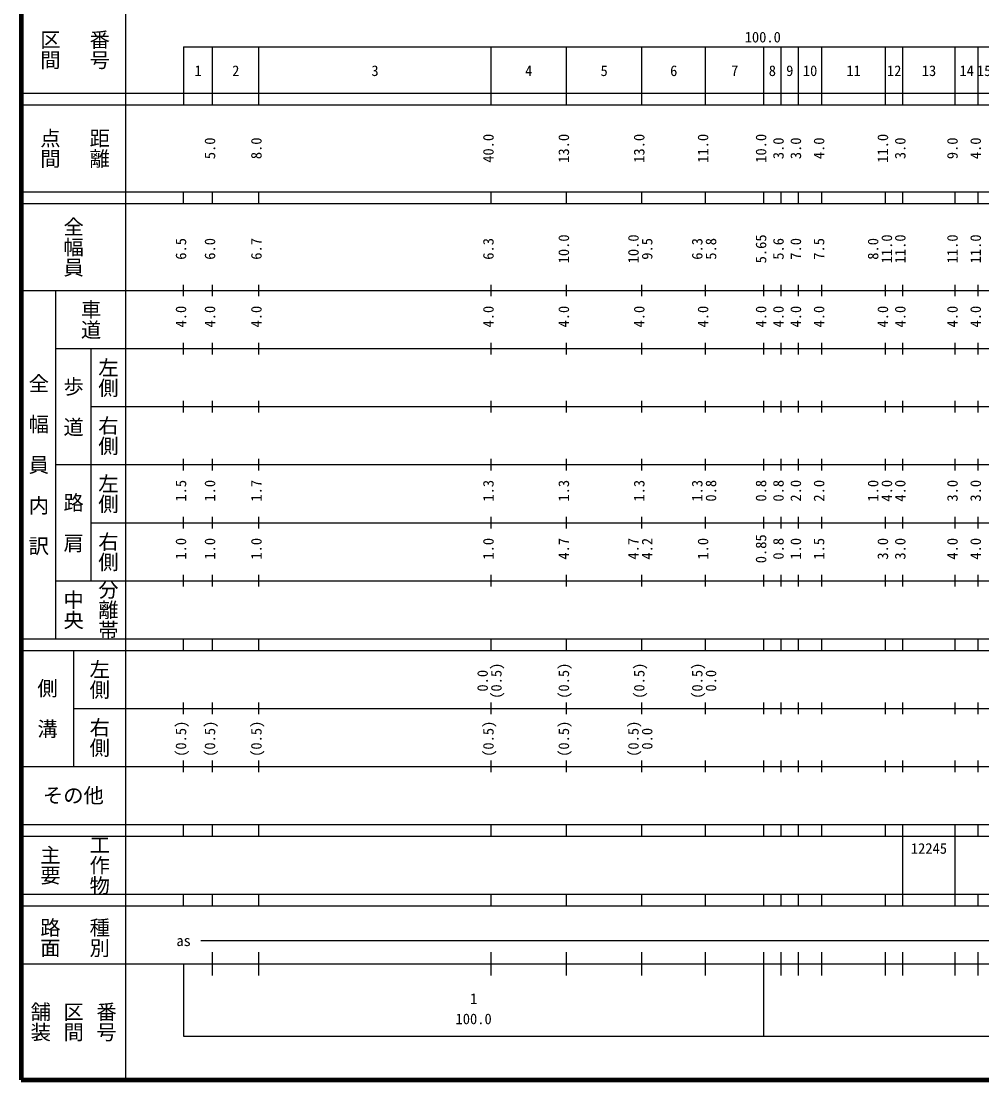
# Model space of a CAD drawing. Units: millimetres on the paper, enlarged 1000 times. Extents: x 40000 to 680000, y 20000 to 380000.
# Drawn here: x 40000 to 205610, y 20000 to 202409 of the extents above; entities that cross this region are included whole.
import ezdxf
from ezdxf.enums import TextEntityAlignment as Align

# ---------------------------------------------------------------- set-up
doc = ezdxf.new("R2010")
doc.units = ezdxf.units.MM
doc.header["$LTSCALE"] = 1000
doc.layers.add('M-TTL', color=2, linetype='Continuous', lineweight=140)
doc.layers.add('M-TTL-BAND', color=7, linetype='Continuous', lineweight=25)
doc.styles.add('@ＭＳ ゴシック', font='')
doc.styles.add('ＭＳ ゴシック', font='')
doc.styles.get('@ＭＳ ゴシック').set_extended_font_data('@MS Gothic')
doc.styles.get('ＭＳ ゴシック').set_extended_font_data('MS Gothic')

msp = doc.modelspace()

# ---------------------------------------------------------------- linework, layer by layer
at = {"layer": 'M-TTL'}
for p, q in [((40000, 380000), (40000, 20000)), ((40000, 20000), (680000, 20000))]:
    msp.add_line(p, q, dxfattribs=at)
at = {"layer": 'M-TTL-BAND'}
for p, q in [((58000, 370000), (58000, 20000)), ((68000, 198000), (579000, 198000)), ((68000, 198000), (68000, 188000)), ((73000, 188000), (73000, 198000)), ((81000, 188000), (81000, 198000)), ((121000, 188000), (121000, 198000)), ((134000, 188000), (134000, 198000)), ((147000, 188000), (147000, 198000)), ((158000, 188000), (158000, 198000)), ((168000, 188000), (168000, 198000)), ((171000, 188000), (171000, 198000)), ((174000, 188000), (174000, 198000)), ((178000, 188000), (178000, 198000)), ((189000, 188000), (189000, 198000)), ((192000, 188000), (192000, 198000)), ((201000, 188000), (201000, 198000)), ((205000, 188000), (205000, 198000)), ((40000, 190000), (579000, 190000)), ((40000, 188000), (579000, 188000)), ((40000, 173000), (579000, 173000)), ((68000, 171000), (68000, 173000)), ((73000, 171000), (73000, 173000)), ((81000, 171000), (81000, 173000)), ((121000, 171000), (121000, 173000)), ((134000, 171000), (134000, 173000)), ((147000, 171000), (147000, 173000)), ((158000, 171000), (158000, 173000)), ((168000, 171000), (168000, 173000)), ((171000, 171000), (171000, 173000)), ((174000, 171000), (174000, 173000)), ((178000, 171000), (178000, 173000)), ((189000, 171000), (189000, 173000)), ((192000, 171000), (192000, 173000)), ((201000, 171000), (201000, 173000)), ((205000, 171000), (205000, 173000)), ((40000, 171000), (579000, 171000)), ((68000, 155000), (68000, 157000)), ((73000, 155000), (73000, 157000)), ((81000, 155000), (81000, 157000)), ((121000, 155000), (121000, 157000)), ((134000, 155000), (134000, 157000)), ((147000, 155000), (147000, 157000)), ((158000, 155000), (158000, 157000)), ((168000, 155000), (168000, 157000)), ((171000, 155000), (171000, 157000)), ((174000, 155000), (174000, 157000)), ((178000, 155000), (178000, 157000)), ((189000, 155000), (189000, 157000)), ((192000, 155000), (192000, 157000)), ((201000, 155000), (201000, 157000)), ((205000, 155000), (205000, 157000)), ((40000, 156000), (579000, 156000)), ((46000, 96000), (46000, 156000)), ((46000, 146000), (579000, 146000)), ((52000, 146000), (52000, 106000)), ((68000, 145000), (68000, 147000)), ((73000, 145000), (73000, 147000)), ((81000, 145000), (81000, 147000)), ((121000, 145000), (121000, 147000)), ((134000, 145000), (134000, 147000)), ((147000, 145000), (147000, 147000)), ((158000, 145000), (158000, 147000)), ((168000, 145000), (168000, 147000)), ((171000, 145000), (171000, 147000)), ((174000, 145000), (174000, 147000)), ((178000, 145000), (178000, 147000)), ((189000, 145000), (189000, 147000)), ((192000, 145000), (192000, 147000)), ((201000, 145000), (201000, 147000)), ((205000, 145000), (205000, 147000)), ((68000, 135000), (68000, 137000)), ((73000, 135000), (73000, 137000)), ((81000, 135000), (81000, 137000)), ((121000, 135000), (121000, 137000)), ((134000, 135000), (134000, 137000)), ((147000, 135000), (147000, 137000)), ((158000, 135000), (158000, 137000)), ((168000, 135000), (168000, 137000)), ((171000, 135000), (171000, 137000)), ((174000, 135000), (174000, 137000)), ((178000, 135000), (178000, 137000)), ((189000, 135000), (189000, 137000)), ((192000, 135000), (192000, 137000)), ((201000, 135000), (201000, 137000)), ((205000, 135000), (205000, 137000)), ((52000, 136000), (579000, 136000)), ((46000, 126000), (579000, 126000)), ((68000, 125000), (68000, 127000)), ((73000, 125000), (73000, 127000)), ((81000, 125000), (81000, 127000)), ((121000, 125000), (121000, 127000)), ((134000, 125000), (134000, 127000)), ((147000, 125000), (147000, 127000)), ((158000, 125000), (158000, 127000)), ((168000, 125000), (168000, 127000)), ((171000, 125000), (171000, 127000)), ((174000, 125000), (174000, 127000)), ((178000, 125000), (178000, 127000)), ((189000, 125000), (189000, 127000)), ((192000, 125000), (192000, 127000)), ((201000, 125000), (201000, 127000)), ((205000, 125000), (205000, 127000)), ((68000, 115000), (68000, 117000)), ((73000, 115000), (73000, 117000)), ((81000, 115000), (81000, 117000)), ((121000, 115000), (121000, 117000)), ((134000, 115000), (134000, 117000)), ((147000, 115000), (147000, 117000)), ((158000, 115000), (158000, 117000)), ((168000, 115000), (168000, 117000)), ((171000, 115000), (171000, 117000)), ((174000, 115000), (174000, 117000)), ((178000, 115000), (178000, 117000)), ((189000, 115000), (189000, 117000)), ((192000, 115000), (192000, 117000)), ((201000, 115000), (201000, 117000)), ((205000, 115000), (205000, 117000)), ((52000, 116000), (579000, 116000)), ((46000, 106000), (579000, 106000)), ((68000, 105000), (68000, 107000)), ((73000, 105000), (73000, 107000)), ((81000, 105000), (81000, 107000)), ((121000, 105000), (121000, 107000)), ((134000, 105000), (134000, 107000)), ((147000, 105000), (147000, 107000)), ((158000, 105000), (158000, 107000)), ((168000, 105000), (168000, 107000)), ((171000, 105000), (171000, 107000)), ((174000, 105000), (174000, 107000)), ((178000, 105000), (178000, 107000)), ((189000, 105000), (189000, 107000)), ((192000, 105000), (192000, 107000)), ((201000, 105000), (201000, 107000)), ((205000, 105000), (205000, 107000)), ((40000, 96000), (579000, 96000)), ((68000, 94000), (68000, 96000)), ((73000, 94000), (73000, 96000)), ((81000, 94000), (81000, 96000)), ((121000, 94000), (121000, 96000)), ((134000, 94000), (134000, 96000)), ((147000, 94000), (147000, 96000)), ((158000, 94000), (158000, 96000)), ((168000, 94000), (168000, 96000)), ((171000, 94000), (171000, 96000)), ((174000, 94000), (174000, 96000)), ((178000, 94000), (178000, 96000)), ((189000, 94000), (189000, 96000)), ((192000, 94000), (192000, 96000)), ((201000, 94000), (201000, 96000)), ((205000, 94000), (205000, 96000)), ((40000, 94000), (579000, 94000)), ((49000, 94000), (49000, 74000)), ((49000, 84000), (579000, 84000)), ((68000, 83000), (68000, 85000)), ((73000, 83000), (73000, 85000)), ((81000, 83000), (81000, 85000)), ((121000, 83000), (121000, 85000)), ((134000, 83000), (134000, 85000)), ((147000, 83000), (147000, 85000)), ((158000, 83000), (158000, 85000)), ((168000, 83000), (168000, 85000)), ((171000, 83000), (171000, 85000)), ((174000, 83000), (174000, 85000)), ((178000, 83000), (178000, 85000)), ((189000, 83000), (189000, 85000)), ((192000, 83000), (192000, 85000)), ((201000, 83000), (201000, 85000)), ((205000, 83000), (205000, 85000)), ((68000, 73000), (68000, 75000)), ((73000, 73000), (73000, 75000)), ((81000, 73000), (81000, 75000)), ((121000, 73000), (121000, 75000)), ((134000, 73000), (134000, 75000)), ((147000, 73000), (147000, 75000)), ((158000, 73000), (158000, 75000)), ((168000, 73000), (168000, 75000)), ((171000, 73000), (171000, 75000)), ((174000, 73000), (174000, 75000)), ((178000, 73000), (178000, 75000)), ((189000, 73000), (189000, 75000)), ((192000, 73000), (192000, 75000)), ((201000, 73000), (201000, 75000)), ((205000, 73000), (205000, 75000)), ((40000, 74000), (579000, 74000)), ((40000, 64000), (579000, 64000)), ((68000, 62000), (68000, 64000)), ((73000, 62000), (73000, 64000)), ((81000, 62000), (81000, 64000)), ((121000, 62000), (121000, 64000)), ((134000, 62000), (134000, 64000)), ((147000, 62000), (147000, 64000)), ((158000, 62000), (158000, 64000)), ((168000, 62000), (168000, 64000)), ((171000, 62000), (171000, 64000)), ((174000, 62000), (174000, 64000)), ((178000, 62000), (178000, 64000)), ((189000, 62000), (189000, 64000)), ((192000, 62000), (192000, 64000)), ((201000, 62000), (201000, 64000)), ((205000, 62000), (205000, 64000)), ((40000, 62000), (579000, 62000)), ((192000, 52000), (192000, 62000)), ((201000, 52000), (201000, 62000)), ((40000, 52000), (579000, 52000)), ((68000, 50000), (68000, 52000)), ((73000, 50000), (73000, 52000)), ((81000, 50000), (81000, 52000)), ((121000, 50000), (121000, 52000)), ((134000, 50000), (134000, 52000)), ((147000, 50000), (147000, 52000)), ((158000, 50000), (158000, 52000)), ((168000, 50000), (168000, 52000)), ((171000, 50000), (171000, 52000)), ((174000, 50000), (174000, 52000)), ((178000, 50000), (178000, 52000)), ((189000, 50000), (189000, 52000)), ((192000, 50000), (192000, 52000)), ((201000, 50000), (201000, 52000)), ((205000, 50000), (205000, 52000)), ((40000, 50000), (579000, 50000)), ((71000, 44000), (565000, 44000)), ((73000, 38000), (73000, 42000)), ((81000, 38000), (81000, 42000)), ((121000, 38000), (121000, 42000)), ((134000, 38000), (134000, 42000)), ((147000, 38000), (147000, 42000)), ((158000, 38000), (158000, 42000)), ((168000, 27500), (168000, 42000)), ((171000, 38000), (171000, 42000)), ((174000, 38000), (174000, 42000)), ((178000, 38000), (178000, 42000)), ((189000, 38000), (189000, 42000)), ((192000, 38000), (192000, 42000)), ((201000, 38000), (201000, 42000)), ((205000, 38000), (205000, 42000)), ((40000, 40000), (579000, 40000)), ((68000, 40000), (68000, 27500)), ((68000, 27500), (579000, 27500))]:
    msp.add_line(p, q, dxfattribs=at)

# ---------------------------------------------------------------- texts
at = {"layer": 'M-TTL-BAND', "style": '@ＭＳ ゴシック'}
for s, p in [('番号', (53500, 197500)), ('区間', (45000, 197500)), ('点間', (45000, 180500)), ('距離', (53500, 180500)), ('全幅員', (49000, 163500)), ('車道', (52000, 151000)), ('左側', (55000, 141000)), ('全\u3000幅\u3000員\u3000内\u3000訳', (43000, 126000)), ('歩\u3000道', (49000, 136000)), ('右側', (55000, 131000)), ('左側', (55000, 121000)), ('路\u3000肩', (49000, 116000)), ('右側', (55000, 111000)), ('分離帯', (55000, 101000)), ('中央', (49000, 101000)), ('左側', (53500, 89000)), ('側\u3000溝', (44500, 84000)), ('右側', (53500, 79000)), ('主要', (45000, 57000)), ('工作物', (53500, 57000)), ('路面', (45000, 44500)), ('種別', (53500, 44500)), ('舗装', (43333, 30000)), ('区間', (49000, 30000)), ('番号', (54667, 30000))]:
    msp.add_text(s, height=2566, rotation=270, dxfattribs=at).set_placement(p, align=Align.MIDDLE_CENTER)
at = {"layer": 'M-TTL-BAND', "style": 'ＭＳ ゴシック'}
for s, p in [('100.0', (167844, 198195)), ('1', (70500, 192405)), ('2', (77000, 192405)), ('3', (101000, 192405)), ('4', (127500, 192405)), ('5', (140500, 192405)), ('6', (152500, 192405)), ('7', (163000, 192405)), ('8', (169500, 192405)), ('9', (172500, 192405)), ('10', (176000, 192405)), ('11', (183500, 192405)), ('12', (190500, 192405)), ('13', (196500, 192405)), ('14', (203000, 192405)), ('15', (206000, 192405)), ('as', (68000, 42500)), ('1', (118000, 32523)), ('100.0', (118000, 29033))]:
    msp.add_text(s, height=1833, dxfattribs=at).set_placement(p, align=Align.BOTTOM_CENTER)
for s, p in [('40.0', (122000, 180500)), ('13.0', (135000, 180500)), ('13.0', (148000, 180500)), ('11.0', (159000, 180500)), ('10.0', (169000, 180500)), ('11.0', (190000, 180500)), ('5.0', (74000, 180500)), ('8.0', (82000, 180500)), ('3.0', (172000, 180500)), ('3.0', (175000, 180500)), ('4.0', (179000, 180500)), ('3.0', (193000, 180500)), ('9.0', (202000, 180500)), ('4.0', (206000, 180500)), ('6.5', (69000, 163174)), ('6.0', (74000, 163174)), ('6.7', (82000, 163174)), ('6.3', (122000, 163174)), ('10.0', (135000, 163174)), ('10.0', (147000, 163174)), ('9.5', (149370, 163174)), ('6.3', (158000, 163174)), ('5.8', (160370, 163174)), ('5.65', (169000, 163174)), ('5.6', (172000, 163174)), ('7.0', (175000, 163174)), ('7.5', (179000, 163174)), ('8.0', (188319, 163174)), ('11.0', (190689, 163174)), ('11.0', (193000, 163174)), ('11.0', (202000, 163174)), ('11.0', (206000, 163174)), ('4.0', (69000, 151500)), ('4.0', (74000, 151500)), ('4.0', (82000, 151500)), ('4.0', (122000, 151500)), ('4.0', (135000, 151500)), ('4.0', (148000, 151500)), ('4.0', (159000, 151500)), ('4.0', (169000, 151500)), ('4.0', (172000, 151500)), ('4.0', (175000, 151500)), ('4.0', (179000, 151500)), ('4.0', (190000, 151500)), ('4.0', (193000, 151500)), ('4.0', (202000, 151500)), ('4.0', (206000, 151500)), ('1.5', (69000, 121500)), ('1.0', (74000, 121500)), ('1.7', (82000, 121500)), ('1.3', (122000, 121500)), ('1.3', (135000, 121500)), ('1.3', (148000, 121500)), ('1.3', (158000, 121500)), ('0.8', (160370, 121500)), ('0.8', (169000, 121500)), ('0.8', (172000, 121500)), ('2.0', (175000, 121500)), ('2.0', (179000, 121500)), ('1.0', (188319, 121500)), ('4.0', (190689, 121500)), ('4.0', (193000, 121500)), ('3.0', (202000, 121500)), ('3.0', (206000, 121500)), ('1.0', (69000, 111500)), ('1.0', (74000, 111500)), ('1.0', (82000, 111500)), ('1.0', (122000, 111500)), ('4.7', (135000, 111500)), ('4.7', (147000, 111500)), ('4.2', (149370, 111500)), ('1.0', (159000, 111500)), ('0.85', (169000, 111500)), ('0.8', (172000, 111500)), ('1.0', (175000, 111500)), ('1.5', (179000, 111500)), ('3.0', (190000, 111500)), ('3.0', (193000, 111500)), ('4.0', (202000, 111500)), ('4.0', (206000, 111500)), ('(0.5)', (123370, 88764)), ('(0.5)', (135000, 88764)), ('(0.5)', (148000, 88764)), ('(0.5)', (158000, 88764)), ('0.0', (121000, 88764)), ('0.0', (160370, 88764)), ('(0.5)', (69000, 78764)), ('(0.5)', (74000, 78764)), ('(0.5)', (82000, 78764)), ('(0.5)', (122000, 78764)), ('(0.5)', (135000, 78764)), ('(0.5)', (147000, 78764)), ('0.0', (149370, 78764))]:
    msp.add_text(s, height=1833, rotation=90, dxfattribs=at).set_placement(p, align=Align.BOTTOM_CENTER)
msp.add_text('その他', height=2566, dxfattribs=at).set_placement((49000, 69000), align=Align.MIDDLE_CENTER)
msp.add_text('12245', height=1833, dxfattribs=at).set_placement((193375, 58405), align=Align.BOTTOM_LEFT)

doc.saveas('drawing.dxf')
